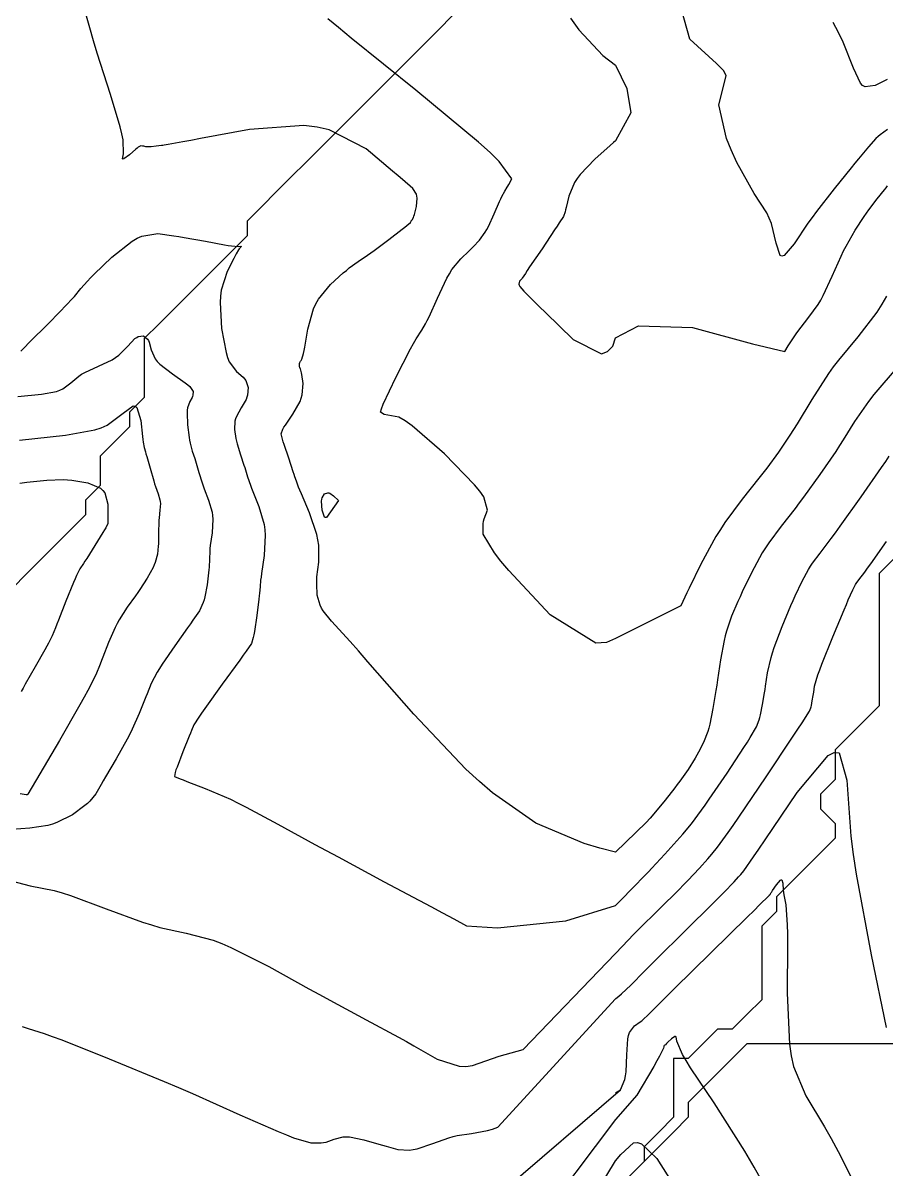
# Model space of a CAD drawing. Header units: metres. Extents: x 837117 to 838479, y 1189012 to 1191015.
# Drawn here: x 837959.7 to 838018.4, y 1190374.5 to 1190452.5 of the extents above; entities that cross this region are included whole.
import ezdxf

# ---------------------------------------------------------------- set-up
doc = ezdxf.new("R2010")
doc.units = ezdxf.units.M
doc.header["$LTSCALE"] = 0.3
for name, color, linetype in [('COTAS 10', 1, 'Continuous'), ('COTAS INT', 252, 'Continuous'), ('DRENAJE', 5, 'Continuous')]:
    doc.layers.add(name, color=color, linetype=linetype)

msp = doc.modelspace()

# ---------------------------------------------------------------- linework, layer by layer
at = {"layer": 'COTAS 10'}
for points in [[(838018.423, 1190433.896), (838018.103, 1190433.342), (838017.771, 1190432.813), (838016.473, 1190431.123), (838015.158, 1190429.546), (838014.815, 1190429.089), (838014.481, 1190428.623), (838013.35, 1190426.867), (838012.352, 1190425.214), (838012.102, 1190424.814), (838011.862, 1190424.438), (838011.091, 1190423.286), (838010.288, 1190422.193), (838010.029, 1190421.854), (838009.754, 1190421.5), (838008.625, 1190420.091), (838007.443, 1190418.492), (838007.135, 1190418.018), (838006.834, 1190417.531), (838005.816, 1190415.661), (838005.017, 1190414.034), (838004.855, 1190413.701), (838004.719, 1190413.418), (838004.441, 1190412.82), (838000, 1190410.595), (837999.397, 1190410.325), (837998.668, 1190410.277), (837995.563, 1190412.207), (837992.751, 1190415.227), (837992.207, 1190415.867), (837991.764, 1190416.421), (837991.013, 1190417.709), (837991.004, 1190418.401), (837991.03, 1190418.579), (837991.068, 1190418.751), (837991.307, 1190419.322), (837991.053, 1190420.233), (837990.779, 1190420.62), (837990.418, 1190421.066), (837988.38, 1190423.16), (837986.162, 1190425.075), (837985.686, 1190425.408), (837985.272, 1190425.655), (837984.275, 1190425.833), (837984.027, 1190425.99), (837984.084, 1190426.224), (837984.196, 1190426.54), (837985.055, 1190428.368), (837986.065, 1190430.301), (837986.272, 1190430.683), (837986.449, 1190430.999), (837986.824, 1190431.587), (837987.091, 1190432.015), (837987.199, 1190432.23), (837987.322, 1190432.487), (837987.886, 1190433.763), (837988.533, 1190435.116), (837988.708, 1190435.421), (837988.881, 1190435.697), (837989.491, 1190436.441), (837990.047, 1190436.967), (837990.186, 1190437.105), (837990.319, 1190437.24), (837990.748, 1190437.699), (837991.139, 1190438.241), (837991.249, 1190438.429), (837991.359, 1190438.632), (837991.76, 1190439.503), (837992.115, 1190440.331), (837992.196, 1190440.509), (837992.27, 1190440.663), (837992.471, 1190441.035), (837992.638, 1190441.299), (837992.69, 1190441.387), (837992.745, 1190441.481), (837992.962, 1190441.872), (837992.101, 1190443.061), (837991.475, 1190443.658), (837990.681, 1190444.372), (837986.414, 1190447.917), (837982.032, 1190451.457), (837981.164, 1190452.167), (837980.447, 1190452.761)], [(837959.501, 1190421.18), (837959.966, 1190421.238), (837961.329, 1190421.385), (837962.432, 1190421.418), (837962.735, 1190421.403), (837963.036, 1190421.377), (837964.114, 1190421.197), (837964.975, 1190420.821), (837965.14, 1190420.672), (837965.273, 1190420.503), (837965.486, 1190419.73), (837965.487, 1190418.984), (837965.486, 1190418.831), (837965.484, 1190418.703), (837965.473, 1190418.434), (837965.33, 1190418.136), (837965.246, 1190417.988), (837965.141, 1190417.811), (837964.602, 1190416.938), (837964.039, 1190416.05), (837963.919, 1190415.864), (837963.816, 1190415.704), (837963.573, 1190415.342), (837963.343, 1190414.886), (837963.247, 1190414.667), (837963.137, 1190414.407), (837962.625, 1190413.133), (837962.117, 1190411.838), (837962.009, 1190411.566), (837961.916, 1190411.33), (837961.7, 1190410.789), (837961.447, 1190410.283), (837961.331, 1190410.07), (837961.194, 1190409.825), (837960.534, 1190408.677), (837959.862, 1190407.494), (837959.718, 1190407.228), (837959.592, 1190406.988)], [(838000, 1190379.7), (838000.35, 1190379.884), (838000.626, 1190380.606), (838000.677, 1190380.855), (838000.717, 1190381.125), (838000.77, 1190382.274), (838000.838, 1190383.359), (838000.887, 1190383.588), (838000.95, 1190383.786), (838001.288, 1190384.244), (838001.69, 1190384.513), (838001.794, 1190384.593), (838001.893, 1190384.676), (838002.224, 1190384.991), (838003.066, 1190385.842), (838003.489, 1190386.262), (838003.993, 1190386.761), (838006.498, 1190389.229), (838008.95, 1190391.641), (838009.421, 1190392.105), (838009.802, 1190392.481), (838010.43, 1190393.101), (838010.467, 1190393.143), (838010.476, 1190393.153), (838010.484, 1190393.163), (838010.511, 1190393.194), (838010.593, 1190393.312), (838010.636, 1190393.376), (838010.689, 1190393.454), (838010.955, 1190393.848), (838011.216, 1190394.158), (838011.266, 1190394.183), (838011.307, 1190394.181), (838011.372, 1190393.952), (838011.404, 1190393.483), (838011.424, 1190393.33), (838011.448, 1190393.166), (838011.575, 1190392.492), (838011.686, 1190391.12), (838011.701, 1190390.516), (838011.708, 1190389.816), (838011.679, 1190386.482), (838011.826, 1190382.995), (838011.945, 1190382.199), (838012.098, 1190381.476), (838012.935, 1190379.477), (838014.224, 1190377.366), (838014.663, 1190376.573), (838015.137, 1190375.689), (838017.143, 1190371.741)], [(837992.432, 1190373.088), (838000.35, 1190379.884)]]:
    msp.add_lwpolyline(points, dxfattribs=at)
at = {"layer": 'COTAS INT'}
for points in [[(838019.801, 1190429.778), (838017.981, 1190427.688), (838017.576, 1190427.191), (838017.213, 1190426.73), (838016.259, 1190425.356), (838015.487, 1190424.11), (838015.238, 1190423.729), (838014.975, 1190423.332), (838013.898, 1190421.767), (838012.78, 1190420.214), (838012.491, 1190419.825), (838012.21, 1190419.453), (838011.268, 1190418.254), (838010.421, 1190417.108), (838010.2, 1190416.768), (838009.984, 1190416.419), (838009.254, 1190415.078), (838008.623, 1190413.77), (838008.47, 1190413.442), (838008.327, 1190413.129), (838007.888, 1190412.12), (838007.545, 1190411.109), (838007.462, 1190410.794), (838007.384, 1190410.464), (838007.146, 1190409.147), (838006.942, 1190407.778), (838006.886, 1190407.415), (838006.83, 1190407.06), (838006.628, 1190405.837), (838006.409, 1190404.767), (838006.342, 1190404.508), (838006.272, 1190404.266), (838005.995, 1190403.526), (838005.654, 1190402.861), (838005.542, 1190402.665), (838005.423, 1190402.464), (838004.934, 1190401.698), (838004.37, 1190400.891), (838004.204, 1190400.664), (838004.033, 1190400.437), (838003.383, 1190399.604), (838002.605, 1190398.671), (838002.354, 1190398.38), (838002.088, 1190398.075), (838000, 1190396.056), (837998.945, 1190396.334), (837997.863, 1190396.663), (837994.59, 1190398.044), (837991.628, 1190400.111), (837990.742, 1190400.873), (837989.828, 1190401.717), (837986.291, 1190405.449), (837983.167, 1190409.017), (837982.513, 1190409.757), (837981.95, 1190410.39), (837980.68, 1190411.783), (837980.123, 1190412.475), (837980.009, 1190412.667), (837979.913, 1190412.858), (837979.714, 1190413.55), (837979.679, 1190414.314), (837979.686, 1190414.552), (837979.701, 1190414.8), (837979.815, 1190415.793), (837979.817, 1190416.957), (837979.761, 1190417.313), (837979.679, 1190417.685), (837979.181, 1190419.153), (837978.645, 1190420.435), (837978.54, 1190420.689), (837978.454, 1190420.9), (837978.299, 1190421.297), (837978.2, 1190421.606), (837978.148, 1190421.761), (837978.086, 1190421.946), (837977.775, 1190422.863), (837977.467, 1190423.794), (837977.406, 1190423.988), (837977.357, 1190424.153), (837977.268, 1190424.517), (837977.378, 1190424.834), (837977.453, 1190424.97), (837977.549, 1190425.127), (837978.055, 1190425.866), (837978.548, 1190426.718), (837978.634, 1190426.945), (837978.698, 1190427.169), (837978.749, 1190427.946), (837978.668, 1190428.557), (837978.649, 1190428.675), (837978.632, 1190428.772), (837978.585, 1190428.938), (837978.553, 1190428.982), (837978.545, 1190429.001), (837978.538, 1190429.023), (837978.518, 1190429.13), (837978.512, 1190429.246), (837978.514, 1190429.274), (837978.517, 1190429.301), (837978.543, 1190429.383), (837978.586, 1190429.461), (837978.6, 1190429.486), (837978.615, 1190429.511), (837978.677, 1190429.612), (837978.78, 1190429.991), (837978.822, 1190430.192), (837978.869, 1190430.434), (837979.083, 1190431.654), (837979.471, 1190433.027), (837979.627, 1190433.365), (837979.805, 1190433.686), (837980.622, 1190434.693), (837981.491, 1190435.472), (837981.701, 1190435.649), (837981.898, 1190435.809), (837982.5, 1190436.246), (837983.133, 1190436.675), (837983.351, 1190436.83), (837983.586, 1190437.001), (837984.588, 1190437.748), (837985.495, 1190438.443), (837985.67, 1190438.581), (837985.812, 1190438.695), (837986.053, 1190438.911), (837986.088, 1190438.973), (837986.101, 1190438.991), (837986.116, 1190439.009), (837986.18, 1190439.075), (837986.268, 1190439.255), (837986.297, 1190439.345), (837986.329, 1190439.452), (837986.461, 1190439.983), (837986.512, 1190440.562), (837986.493, 1190440.7), (837986.459, 1190440.829), (837986.216, 1190441.211), (837985.525, 1190441.819), (837985.21, 1190442.09), (837984.84, 1190442.405), (837983.055, 1190443.915), (837980.537, 1190445.212), (837979.706, 1190445.393), (837978.816, 1190445.498), (837975.117, 1190445.236), (837971.787, 1190444.613), (837971.129, 1190444.491), (837970.587, 1190444.391), (837969.583, 1190444.209), (837969.303, 1190444.166), (837969.216, 1190444.154), (837969.125, 1190444.141), (837968.764, 1190444.089), (837968.421, 1190444.052), (837968.342, 1190444.048), (837968.27, 1190444.046), (837968.065, 1190444.06), (837967.917, 1190444.087), (837967.879, 1190444.094), (837967.844, 1190444.099), (837967.731, 1190444.115), (837967.549, 1190444.03), (837967.47, 1190443.972), (837967.379, 1190443.899), (837966.945, 1190443.512), (837966.569, 1190443.229), (837966.514, 1190443.221), (837966.479, 1190443.245), (837966.532, 1190443.586), (837966.513, 1190444.533), (837966.434, 1190444.938), (837966.323, 1190445.405), (837965.654, 1190447.606), (837964.757, 1190450.417), (837964.502, 1190451.269), (837964.244, 1190452.151), (837963.288, 1190455.601)], [(838018.498, 1190445.237), (838017.996, 1190444.871), (838017.855, 1190444.747), (838017.713, 1190444.613), (838017.197, 1190444.049), (838016.524, 1190443.231), (838016.285, 1190442.937), (838016.022, 1190442.615), (838014.879, 1190441.206), (838013.676, 1190439.66), (838013.374, 1190439.25), (838013.086, 1190438.849), (838012.162, 1190437.463), (838011.463, 1190436.657), (838011.318, 1190436.619), (838011.194, 1190436.663), (838010.919, 1190437.493), (838010.606, 1190438.838), (838010.457, 1190439.206), (838010.282, 1190439.572), (838009.427, 1190440.881), (838008.247, 1190442.987), (838007.868, 1190443.856), (838007.561, 1190444.613), (838007.038, 1190446.901), (838007.535, 1190448.889), (838007.369, 1190449.221), (838006.872, 1190449.718), (838005.051, 1190451.375), (838004.278, 1190454.156)], [(837996.932, 1190452.8), (837997.507, 1190452.014), (837999.143, 1190450.264), (838000, 1190449.601), (838000.763, 1190448.028), (838001.049, 1190446.368), (838000, 1190444.451), (837999.872, 1190444.342), (837999.636, 1190444.138), (837998.59, 1190443.213), (837997.591, 1190442.173), (837997.384, 1190441.897), (837997.208, 1190441.626), (837996.82, 1190440.689), (837996.647, 1190439.929), (837996.606, 1190439.769), (837996.568, 1190439.631), (837996.455, 1190439.314), (837996.175, 1190438.871), (837996.032, 1190438.654), (837995.86, 1190438.396), (837995.003, 1190437.121), (837994.163, 1190435.877), (837994.002, 1190435.638), (837993.872, 1190435.445), (837993.662, 1190435.128), (837993.628, 1190435.081), (837993.61, 1190435.059), (837993.588, 1190435.033), (837993.474, 1190434.903), (837993.435, 1190434.705), (837993.459, 1190434.635), (837993.498, 1190434.559), (837993.767, 1190434.232), (837994.504, 1190433.502), (837994.839, 1190433.172), (837995.231, 1190432.787), (837997.118, 1190430.937), (837999.043, 1190429.96), (837999.458, 1190430.126), (837999.823, 1190430.482), (838000, 1190431.05), (838001.571, 1190431.864), (838005.237, 1190431.762), (838009.311, 1190430.641), (838011.506, 1190430.12), (838011.748, 1190430.516), (838012.053, 1190430.986), (838012.334, 1190431.404), (838013.145, 1190432.469), (838013.786, 1190433.334), (838013.96, 1190433.624), (838014.133, 1190433.937), (838014.742, 1190435.252), (838015.345, 1190436.62), (838015.513, 1190436.966), (838015.682, 1190437.298), (838016.296, 1190438.379), (838016.903, 1190439.309), (838017.067, 1190439.545), (838017.228, 1190439.773), (838017.797, 1190440.519), (838018.289, 1190441.125), (838018.402, 1190441.264), (838018.505, 1190441.39)], [(838018.476, 1190448.633), (838017.666, 1190448.236), (838016.975, 1190448.131), (838016.809, 1190448.23), (838016.654, 1190448.383), (838016.187, 1190449.399), (838015.477, 1190451.183), (838015.169, 1190451.822), (838014.812, 1190452.523)], [(837959.557, 1190430.16), (837959.87, 1190430.478), (837960.058, 1190430.668), (837961.499, 1190432.109), (837962.739, 1190433.371), (837962.992, 1190433.638), (837963.206, 1190433.869), (837963.651, 1190434.406), (837964.088, 1190434.92), (837964.297, 1190435.136), (837964.544, 1190435.384), (837965.755, 1190436.549), (837967.121, 1190437.631), (837967.466, 1190437.828), (837967.797, 1190437.98), (837968.872, 1190438.157), (837969.967, 1190438.006), (837970.309, 1190437.952), (837970.669, 1190437.892), (837972.11, 1190437.628), (837973.401, 1190437.393), (837973.665, 1190437.351), (837973.889, 1190437.318), (837974.362, 1190437.283), (837974.515, 1190437.293), (837974.536, 1190437.289), (837974.549, 1190437.281), (837974.521, 1190437.231), (837974.443, 1190437.161), (837974.424, 1190437.142), (837974.406, 1190437.122), (837974.353, 1190437.051), (837974.209, 1190436.78), (837974.134, 1190436.634), (837974.043, 1190436.458), (837973.59, 1190435.566), (837973.195, 1190434.309), (837973.141, 1190433.902), (837973.111, 1190433.47), (837973.205, 1190431.698), (837973.515, 1190430.07), (837973.622, 1190429.729), (837973.738, 1190429.435), (837974.232, 1190428.771), (837974.688, 1190428.388), (837974.781, 1190428.272), (837974.858, 1190428.151), (837975.016, 1190427.677), (837974.982, 1190427.159), (837974.939, 1190427.01), (837974.882, 1190426.858), (837974.554, 1190426.291), (837974.224, 1190425.711), (837974.166, 1190425.552), (837974.123, 1190425.394), (837974.085, 1190424.826), (837974.182, 1190424.219), (837974.224, 1190424.036), (837974.272, 1190423.846), (837974.497, 1190423.104), (837974.734, 1190422.395), (837974.789, 1190422.226), (837974.839, 1190422.068), (837974.982, 1190421.594), (837975.169, 1190421.043), (837975.247, 1190420.837), (837975.337, 1190420.608), (837975.756, 1190419.585), (837976.11, 1190418.357), (837976.159, 1190417.999), (837976.186, 1190417.632), (837976.105, 1190416.238), (837975.928, 1190415.033), (837975.894, 1190414.785), (837975.867, 1190414.574), (837975.825, 1190414.119), (837975.792, 1190413.69), (837975.771, 1190413.495), (837975.745, 1190413.267), (837975.606, 1190412.166), (837975.446, 1190411.073), (837975.407, 1190410.85), (837975.368, 1190410.66), (837975.247, 1190410.263), (837974.875, 1190409.731), (837974.679, 1190409.457), (837974.444, 1190409.129), (837973.258, 1190407.485), (837972.081, 1190405.844), (837971.851, 1190405.518), (837971.663, 1190405.246), (837971.329, 1190404.727), (837971.177, 1190404.349), (837971.103, 1190404.167), (837971.016, 1190403.952), (837970.585, 1190402.893), (837970.181, 1190401.858), (837970.111, 1190401.657), (837970.059, 1190401.493), (837970.02, 1190401.21), (837970.388, 1190401.06), (837970.592, 1190400.98), (837970.84, 1190400.883), (837972.105, 1190400.393), (837973.808, 1190399.659), (837974.332, 1190399.408), (837974.879, 1190399.135), (837977.045, 1190397.98), (837979.562, 1190396.593), (837980.331, 1190396.174), (837981.131, 1190395.741), (837984.28, 1190394.054), (837987.433, 1190392.368), (837988.235, 1190391.935), (837989.006, 1190391.518), (837989.873, 1190391.044), (837991.978, 1190390.908), (837996.623, 1190391.382), (838000, 1190392.441), (838000.069, 1190392.513), (838000.333, 1190392.786), (838001.195, 1190393.654), (838002.007, 1190394.474), (838002.24, 1190394.716), (838002.476, 1190394.965), (838003.356, 1190395.917), (838004.183, 1190396.842), (838004.384, 1190397.073), (838004.575, 1190397.294), (838005.165, 1190398.002), (838005.849, 1190398.917), (838006.099, 1190399.269), (838006.374, 1190399.664), (838007.586, 1190401.443), (838008.735, 1190403.178), (838008.971, 1190403.544), (838009.171, 1190403.862), (838009.596, 1190404.596), (838009.775, 1190405.077), (838009.821, 1190405.235), (838009.865, 1190405.403), (838010.007, 1190406.1), (838010.139, 1190406.896), (838010.175, 1190407.127), (838010.212, 1190407.363), (838010.345, 1190408.254), (838010.578, 1190409.3), (838010.677, 1190409.634), (838010.792, 1190409.987), (838011.335, 1190411.42), (838011.935, 1190412.84), (838012.085, 1190413.184), (838012.229, 1190413.506), (838012.692, 1190414.495), (838013.135, 1190415.307), (838013.265, 1190415.519), (838013.399, 1190415.724), (838013.912, 1190416.418), (838014.666, 1190417.405), (838014.952, 1190417.795), (838015.272, 1190418.236), (838016.704, 1190420.249), (838018.087, 1190422.226), (838018.375, 1190422.644), (838018.621, 1190423.006)], [(837959.364, 1190427.056), (837960.962, 1190427.235), (837961.974, 1190427.415), (837962.203, 1190427.491), (837962.408, 1190427.579), (837962.964, 1190427.99), (837963.499, 1190428.459), (837963.692, 1190428.583), (837963.905, 1190428.704), (837964.833, 1190429.119), (837965.782, 1190429.571), (837966.008, 1190429.715), (837966.218, 1190429.868), (837966.84, 1190430.486), (837967.319, 1190431.001), (837967.438, 1190431.089), (837967.55, 1190431.152), (837967.907, 1190431.183), (837968.178, 1190430.965), (837968.236, 1190430.871), (837968.287, 1190430.763), (837968.412, 1190430.252), (837968.685, 1190429.631), (837968.829, 1190429.453), (837969.003, 1190429.274), (837969.878, 1190428.604), (837970.744, 1190428.004), (837970.912, 1190427.868), (837971.049, 1190427.745), (837971.283, 1190427.409), (837971.266, 1190427.15), (837971.245, 1190427.075), (837971.216, 1190426.999), (837971.052, 1190426.715), (837970.9, 1190426.296), (837970.879, 1190426.134), (837970.867, 1190425.953), (837970.902, 1190425.135), (837971.008, 1190424.285), (837971.041, 1190424.084), (837971.076, 1190423.897), (837971.22, 1190423.346), (837971.382, 1190422.845), (837971.43, 1190422.691), (837971.478, 1190422.53), (837971.664, 1190421.89), (837971.883, 1190421.187), (837971.954, 1190420.985), (837972.028, 1190420.78), (837972.331, 1190420.017), (837972.567, 1190419.198), (837972.599, 1190418.959), (837972.617, 1190418.714), (837972.564, 1190417.786), (837972.446, 1190416.924), (837972.423, 1190416.721), (837972.406, 1190416.534), (837972.379, 1190415.99), (837972.357, 1190415.455), (837972.342, 1190415.274), (837972.324, 1190415.079), (837972.229, 1190414.256), (837972.074, 1190413.427), (837972.02, 1190413.229), (837971.959, 1190413.044), (837971.699, 1190412.488), (837971.263, 1190411.838), (837971.093, 1190411.593), (837970.901, 1190411.321), (837970.029, 1190410.104), (837969.168, 1190408.858), (837968.983, 1190408.567), (837968.821, 1190408.3), (837968.428, 1190407.529), (837968.155, 1190406.84), (837968.068, 1190406.625), (837967.977, 1190406.398), (837967.609, 1190405.491), (837967.126, 1190404.425), (837966.962, 1190404.099), (837966.785, 1190403.759), (837966.037, 1190402.421), (837965.318, 1190401.187), (837965.159, 1190400.913), (837965.017, 1190400.668), (837964.65, 1190400.027), (837964.253, 1190399.536), (837964.092, 1190399.386), (837963.908, 1190399.23), (837963.062, 1190398.613), (837962.018, 1190398.072), (837961.709, 1190397.964), (837961.392, 1190397.874), (837960.178, 1190397.699), (837958.943, 1190397.599)], [(837959.465, 1190424.091), (837962.599, 1190424.442), (837964.584, 1190424.795), (837965.032, 1190424.944), (837965.436, 1190425.116), (837966.526, 1190425.923), (837967.197, 1190426.429), (837967.336, 1190426.412), (837967.455, 1190426.326), (837967.718, 1190425.444), (837967.833, 1190424.352), (837967.859, 1190424.132), (837967.881, 1190423.949), (837967.942, 1190423.587), (837968.03, 1190423.295), (837968.07, 1190423.156), (837968.118, 1190422.992), (837968.346, 1190422.187), (837968.598, 1190421.33), (837968.66, 1190421.133), (837968.719, 1190420.953), (837968.905, 1190420.448), (837969.023, 1190420.039), (837969.04, 1190419.92), (837969.049, 1190419.797), (837969.022, 1190419.333), (837968.963, 1190418.814), (837968.952, 1190418.657), (837968.944, 1190418.494), (837968.932, 1190417.86), (837968.922, 1190417.219), (837968.914, 1190417.053), (837968.904, 1190416.891), (837968.851, 1190416.345), (837968.702, 1190415.781), (837968.633, 1190415.608), (837968.55, 1190415.428), (837968.151, 1190414.713), (837967.651, 1190413.944), (837967.506, 1190413.729), (837967.358, 1190413.512), (837966.801, 1190412.723), (837966.255, 1190411.872), (837966.115, 1190411.617), (837965.979, 1190411.353), (837965.526, 1190410.331), (837965.136, 1190409.339), (837965.039, 1190409.095), (837964.947, 1190408.864), (837964.655, 1190408.14), (837964.118, 1190407.065), (837963.871, 1190406.614), (837963.582, 1190406.095), (837962.186, 1190403.665), (837960.046, 1190400), (837960.042, 1190399.995), (837960.039, 1190399.992), (837960.03, 1190399.986), (837960.02, 1190399.981), (837960.014, 1190399.979), (837960.002, 1190399.977), (837959.989, 1190399.976), (837959.985, 1190399.975), (837959.981, 1190399.975), (837959.966, 1190399.972), (837959.951, 1190399.968), (837959.943, 1190399.966), (837959.929, 1190399.962), (837959.524, 1190400.023)], [(837981.161, 1190420), (837980.35, 1190418.83), (837980.279, 1190418.824), (837980.215, 1190418.858), (837980.054, 1190419.323), (837980.011, 1190419.939), (837980.023, 1190420.07), (837980.045, 1190420.182), (837980.208, 1190420.442), (837980.442, 1190420.51), (837980.509, 1190420.502), (837980.577, 1190420.482), (837980.83, 1190420.313), (837981.161, 1190420)], [(837958.895, 1190394.125), (837960.2, 1190393.78), (837961.824, 1190393.45), (837962.364, 1190393.295), (837962.945, 1190393.111), (837965.369, 1190392.214), (837967.836, 1190391.303), (837968.443, 1190391.11), (837969.017, 1190390.944), (837970.814, 1190390.557), (837972.635, 1190390.075), (837973.224, 1190389.849), (837973.85, 1190389.582), (837976.416, 1190388.28), (837979.141, 1190386.772), (837979.867, 1190386.375), (837980.58, 1190385.987), (837983.052, 1190384.658), (837985.246, 1190383.472), (837985.784, 1190383.174), (837986.292, 1190382.89), (837987.877, 1190381.972), (837989.366, 1190381.497), (837989.814, 1190381.492), (837990.278, 1190381.542), (837992.08, 1190382.178), (837993.727, 1190382.649), (838000, 1190389.173), (838000.885, 1190390.099), (838001.209, 1190390.43), (838001.553, 1190390.778), (838002.962, 1190392.179), (838004.321, 1190393.53), (838004.634, 1190393.846), (838004.918, 1190394.137), (838005.714, 1190394.978), (838006.277, 1190395.609), (838006.415, 1190395.767), (838006.545, 1190395.917), (838006.947, 1190396.399), (838007.665, 1190397.398), (838007.993, 1190397.874), (838008.378, 1190398.436), (838010.238, 1190401.188), (838012.047, 1190403.891), (838012.4, 1190404.424), (838012.688, 1190404.862), (838013.196, 1190405.665), (838013.279, 1190405.888), (838013.3, 1190405.961), (838013.321, 1190406.039), (838013.387, 1190406.363), (838013.448, 1190406.732), (838013.465, 1190406.839), (838013.482, 1190406.949), (838013.543, 1190407.362), (838013.771, 1190408.137), (838013.893, 1190408.475), (838014.04, 1190408.865), (838014.783, 1190410.721), (838015.543, 1190412.55), (838015.7, 1190412.925), (838015.835, 1190413.242), (838016.131, 1190413.912), (838016.285, 1190414.195), (838016.33, 1190414.269), (838016.377, 1190414.34), (838016.556, 1190414.582), (838016.957, 1190415.122), (838017.143, 1190415.382), (838017.363, 1190415.689), (838018.429, 1190417.196)], [(837959.651, 1190384.202), (837960.059, 1190384.076), (837961.15, 1190383.733), (837961.695, 1190383.532), (837962.345, 1190383.285), (837965.571, 1190382.01), (837969.314, 1190380.468), (837970.291, 1190380.053), (837971.242, 1190379.642), (837974.462, 1190378.201), (837977.059, 1190377.051), (837977.617, 1190376.825), (837978.106, 1190376.638), (837979.291, 1190376.294), (837979.977, 1190376.28), (837980.151, 1190376.301), (837980.318, 1190376.333), (837980.864, 1190376.538), (837981.479, 1190376.697), (837981.689, 1190376.7), (837981.917, 1190376.685), (837982.885, 1190376.483), (837983.896, 1190376.191), (837984.151, 1190376.12), (837984.396, 1190376.052), (837985.191, 1190375.844), (837985.997, 1190375.793), (837986.249, 1190375.825), (837986.513, 1190375.877), (837987.571, 1190376.233), (837988.67, 1190376.633), (837988.96, 1190376.713), (837989.244, 1190376.781), (837990.219, 1190376.914), (837991.287, 1190377.117), (837991.629, 1190377.228), (837991.991, 1190377.363), (838000, 1190386.084), (838000.03, 1190386.104), (838000.228, 1190386.257), (838000.419, 1190386.415), (838001.053, 1190387.02), (838001.976, 1190387.971), (838002.349, 1190388.346), (838002.773, 1190388.769), (838004.73, 1190390.704), (838006.636, 1190392.585), (838007.027, 1190392.975), (838007.36, 1190393.309), (838008.072, 1190394.04), (838008.372, 1190394.376), (838008.445, 1190394.46), (838008.514, 1190394.54), (838008.729, 1190394.797), (838009.397, 1190395.754), (838009.752, 1190396.275), (838010.181, 1190396.908), (838012.345, 1190400.12), (838014.475, 1190402.645), (838014.883, 1190402.845), (838015.212, 1190402.828), (838015.743, 1190400.963), (838016.006, 1190397.146), (838016.166, 1190395.898), (838016.364, 1190394.568), (838017.393, 1190389.075), (838018.417, 1190384.132)], [(838010.062, 1190373.495), (838009.427, 1190374.637), (838008.808, 1190375.711), (838006.71, 1190379.017), (838005.11, 1190381.399), (838004.806, 1190381.89), (838004.561, 1190382.307), (838004.178, 1190383.206), (838004.126, 1190383.489), (838004.09, 1190383.517), (838004.045, 1190383.524), (838003.807, 1190383.371), (838003.563, 1190383.131), (838003.514, 1190383.082), (838003.473, 1190383.042), (838003.395, 1190382.963), (838003.367, 1190382.937), (838003.351, 1190382.923), (838003.317, 1190382.901), (838003.289, 1190382.863), (838003.284, 1190382.847), (838003.28, 1190382.828), (838003.275, 1190382.738), (838002.995, 1190382.18), (838002.818, 1190381.866), (838002.598, 1190381.483), (838001.444, 1190379.521), (838000, 1190377.872), (837994.537, 1190370.611)], [(837997.191, 1190370.421), (838000, 1190375.072), (838000.357, 1190375.494), (838001.23, 1190376.286), (838001.491, 1190376.301), (838001.762, 1190376.227), (838002.81, 1190375.221), (838003.95, 1190373.433)]]:
    msp.add_lwpolyline(points, dxfattribs=at)
at = {"layer": 'DRENAJE'}
for points in [[(837988.95, 1190453, 0), (837987.951, 1190452, 0), (837986.951, 1190451, 0), (837985.951, 1190450.001, 0), (837984.952, 1190449.001, 0), (837983.952, 1190448.001, 0), (837982.952, 1190447.002, 0), (837981.953, 1190446.002, 0), (837980.953, 1190445.002, 0), (837979.953, 1190444.003, 0), (837978.954, 1190443.003, 0), (837977.954, 1190442.003, 0), (837976.954, 1190441.004, 0)], [(837976.954, 1190441.004, 0), (837975.955, 1190440.004, 0), (837974.955, 1190439.004, 0), (837974.955, 1190438.005, 0), (837973.956, 1190437.005, 0), (837972.956, 1190436.005, 0), (837971.956, 1190435.006, 0), (837970.957, 1190434.006, 0), (837969.957, 1190433.006, 0), (837968.957, 1190432.007, 0), (837967.958, 1190431.007, 0), (837967.958, 1190430.007, 0), (837967.958, 1190429.008, 0), (837967.958, 1190428.008, 0), (837967.958, 1190427.008, 0), (837966.958, 1190426.009, 0), (837966.958, 1190425.009, 0), (837965.958, 1190424.01, 0), (837964.959, 1190423.01, 0), (837964.959, 1190422.01, 0), (837964.959, 1190421.011, 0), (837963.959, 1190420.011, 0), (837963.959, 1190419.011, 0), (837962.959, 1190418.012, 0), (837961.96, 1190417.012, 0), (837960.96, 1190416.012, 0), (837959.96, 1190415.013, 0), (837958.961, 1190414.013, 0)], [(838018.94, 1190416.012, 0), (838017.941, 1190415.013, 0), (838017.941, 1190414.013, 0), (838017.941, 1190413.013, 0), (838017.941, 1190412.014, 0), (838017.941, 1190411.014, 0), (838017.941, 1190410.014, 0), (838017.941, 1190409.015, 0), (838017.941, 1190408.015, 0), (838017.941, 1190407.015, 0), (838017.941, 1190406.016, 0), (838016.941, 1190405.016, 0), (838015.941, 1190404.016, 0), (838014.942, 1190403.017, 0), (838014.942, 1190402.017, 0), (838014.942, 1190401.017, 0), (838013.942, 1190400.018, 0), (838013.942, 1190399.018, 0), (838014.942, 1190398.018, 0), (838014.942, 1190397.019, 0), (838013.942, 1190396.019, 0), (838012.942, 1190395.019, 0), (838011.943, 1190394.02, 0), (838010.943, 1190393.02, 0), (838010.943, 1190392.02, 0), (838009.943, 1190391.021, 0), (838009.943, 1190390.021, 0), (838009.943, 1190389.021, 0), (838009.943, 1190388.022, 0), (838009.943, 1190387.022, 0), (838009.943, 1190386.022, 0), (838008.944, 1190385.023, 0), (838007.944, 1190384.023, 0), (838006.944, 1190384.023, 0), (838005.945, 1190383.023, 0), (838004.945, 1190382.024, 0), (838003.945, 1190382.024, 0), (838003.945, 1190381.024, 0), (838003.945, 1190380.024, 0), (838003.945, 1190379.025, 0), (838003.945, 1190378.025, 0), (838002.946, 1190377.025, 0), (838001.946, 1190376.026, 0), (838001.946, 1190375.026, 0)], [(838018.94, 1190383.023, 0), (838017.941, 1190383.023, 0), (838016.941, 1190383.023, 0), (838015.941, 1190383.023, 0), (838014.942, 1190383.023, 0), (838013.942, 1190383.023, 0), (838012.942, 1190383.023, 0), (838011.943, 1190383.023, 0), (838010.943, 1190383.023, 0), (838009.943, 1190383.023, 0), (838008.944, 1190383.023, 0), (838007.944, 1190382.024, 0), (838006.944, 1190381.024, 0), (838005.945, 1190380.024, 0), (838004.945, 1190379.025, 0), (838004.945, 1190378.025, 0), (838003.945, 1190377.025, 0), (838002.946, 1190376.026, 0), (838001.946, 1190375.026, 0)], [(838001.946, 1190375.026, 0), (838000.946, 1190374.026, 0)]]:
    msp.add_polyline3d(points, dxfattribs=at)

doc.saveas('drawing.dxf')
